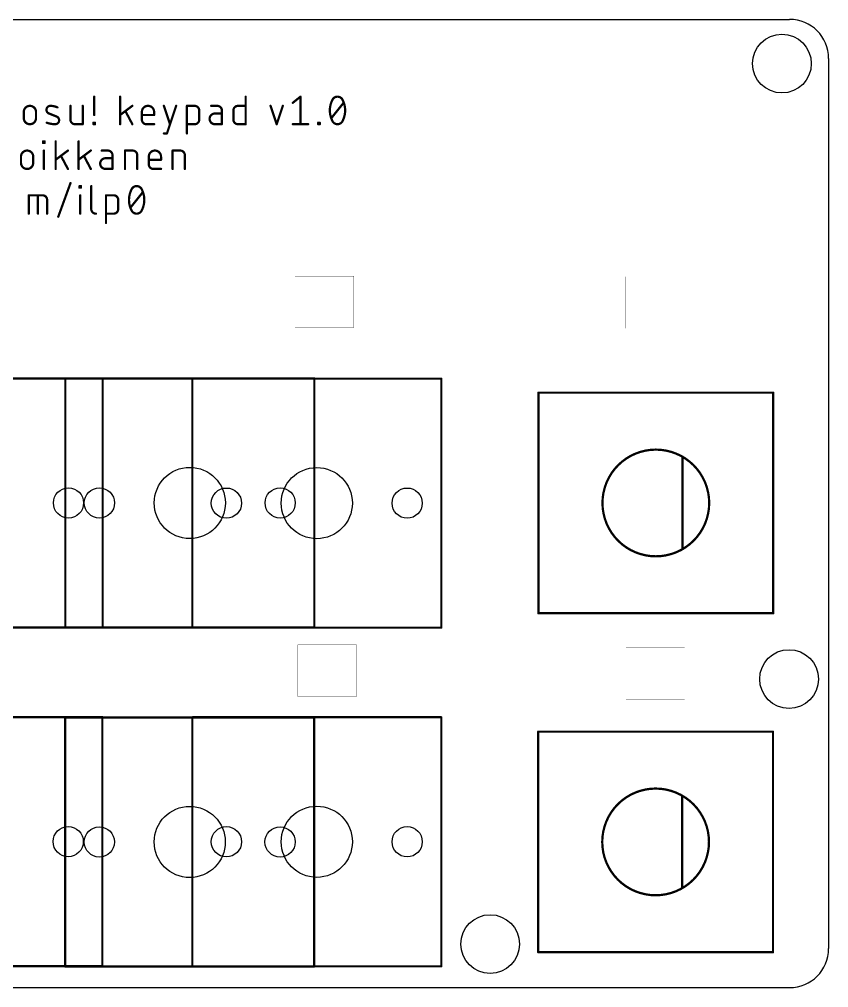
# Model space of a CAD drawing. Extents: x -8.2 to 85.9, y -27.2 to 27.2.
# Drawn here: x 40.4 to 85.9, y -27.2 to 27.2 of the extents above; entities that cross this region are included whole.
import ezdxf

# ---------------------------------------------------------------- set-up
doc = ezdxf.new("R2010")
doc.units = 0
for name, color, linetype in [('20', 31, 'CONTINUOUS'), ('21', 253, 'CONTINUOUS'), ('47', 253, 'CONTINUOUS')]:
    doc.layers.add(name, color=color, linetype=linetype)

msp = doc.modelspace()

# ---------------------------------------------------------------- linework, layer by layer
at = {"layer": '20'}
for p, q in [((-6, 27.1875), (83.725, 27.1875)), ((85.925, 24.9875), (85.925, -25.05)), ((-6, -27.25), (83.725, -27.25))]:
    msp.add_line(p, q, dxfattribs=at)
at = {"layer": '20', "const_width": 0.01}
for points in [[(59.2275, 12.7488), (55.9275, 12.7488)], [(55.9275, 12.7488), (55.9275, 9.8488)], [(59.2275, 9.8488), (59.2275, 12.7488)], [(77.79, 12.7188), (74.49, 12.7188)], [(74.49, 12.7188), (74.49, 9.8187)], [(77.79, 9.8187), (77.79, 12.7188)], [(55.9275, 9.8488), (59.2275, 9.8488)], [(74.49, 9.8187), (77.79, 9.8187)], [(59.3838, -7.98), (56.0838, -7.98)], [(56.0838, -7.98), (56.0838, -10.88)], [(59.3838, -10.88), (59.3838, -7.98)], [(77.83, -8.15), (74.53, -8.15)], [(74.53, -8.15), (74.53, -11.05)], [(77.83, -11.05), (77.83, -8.15)], [(56.0838, -10.88), (59.3838, -10.88)], [(74.53, -11.05), (77.83, -11.05)]]:
    msp.add_lwpolyline(points, dxfattribs=at)
at = {"layer": '20'}
for points, const_width in [([(55.9275, 12.7513, 1), (55.9275, 12.7463)], 0.005), ([(55.93, 12.7488, 1), (55.925, 12.7488)], 0.005), ([(59.23, 12.7488, 1), (59.225, 12.7488)], 0.005), ([(59.2275, 12.7463, 1), (59.2275, 12.7513)], 0.005), ([(74.4925, 12.7188, 1), (74.4875, 12.7188)], 0.005), ([(74.49, 12.7212, 1), (74.49, 12.7163)], 0.005), ([(77.7925, 12.7188, 1), (77.7875, 12.7188)], 0.005), ([(77.79, 12.7163, 1), (77.79, 12.7212)], 0.005), ([(55.9275, 9.8513, 1), (55.9275, 9.8463)], 0.005), ([(55.925, 9.8488, 1), (55.93, 9.8488)], 0.005), ([(59.225, 9.8488, 1), (59.23, 9.8488)], 0.005), ([(59.2275, 9.8463, 1), (59.2275, 9.8513)], 0.005), ([(74.4875, 9.8187, 1), (74.4925, 9.8187)], 0.005), ([(74.49, 9.8212, 1), (74.49, 9.8163)], 0.005), ([(77.7875, 9.8187, 1), (77.7925, 9.8187)], 0.005), ([(77.79, 9.8163, 1), (77.79, 9.8212)], 0.005), ([(50.0062, -2, 1), (50.0062, 2, 1), (50.0062, -2)], 0.001), ([(57.15, -2, 1), (57.15, 2, 1), (57.15, -2)], 0.001), ([(56.0838, -7.9775, 1), (56.0838, -7.9825)], 0.005), ([(56.0862, -7.98, 1), (56.0813, -7.98)], 0.005), ([(59.3863, -7.98, 1), (59.3813, -7.98)], 0.005), ([(59.3838, -7.9825, 1), (59.3838, -7.9775)], 0.005), ([(74.53, -8.1475, 1), (74.53, -8.1525)], 0.005), ([(74.5325, -8.15, 1), (74.5275, -8.15)], 0.005), ([(77.8325, -8.15, 1), (77.8275, -8.15)], 0.005), ([(77.83, -8.1525, 1), (77.83, -8.1475)], 0.005), ([(56.0838, -10.8775, 1), (56.0838, -10.8825)], 0.005), ([(56.0813, -10.88, 1), (56.0862, -10.88)], 0.005), ([(59.3813, -10.88, 1), (59.3863, -10.88)], 0.005), ([(59.3838, -10.8825, 1), (59.3838, -10.8775)], 0.005), ([(74.53, -11.0475, 1), (74.53, -11.0525)], 0.005), ([(74.5275, -11.05, 1), (74.5325, -11.05)], 0.005), ([(77.8275, -11.05, 1), (77.8325, -11.05)], 0.005), ([(77.83, -11.0525, 1), (77.83, -11.0475)], 0.005), ([(50.0062, -21.05, 1), (50.0062, -17.05, 1), (50.0062, -21.05)], 0.001), ([(57.15, -21.05, 1), (57.15, -17.05, 1), (57.15, -21.05)], 0.001)]:
    msp.add_lwpolyline(points, format="xyb", dxfattribs=dict(at, const_width=const_width))
for centre, radius in [((83.3, 24.7), 1.65), ((50.01, 0), 2), ((57.15, -0.01), 2), ((43.19, 0), 0.85), ((44.93, 0), 0.85), ((52.07, -0.01), 0.85), ((55.09, 0), 0.85), ((62.23, -0.01), 0.85), ((83.7, -9.9), 1.65), ((50.0063, -19.06), 2), ((57.15, -19.05), 2), ((43.1738, -19.04), 0.85), ((44.9263, -19.06), 0.85), ((52.07, -19.05), 0.85), ((55.0862, -19.06), 0.85), ((62.23, -19.05), 0.85), ((66.9, -24.8), 1.65)]:
    msp.add_circle(centre, radius, dxfattribs=at)
for centre, start, end in [((83.725, 24.9875), 0, 90), ((83.725, -25.05), 270, 0)]:
    msp.add_arc(centre, 2.2, start, end, dxfattribs=at)
at = {"layer": '21', "const_width": 0.127}
for points in [[(44.6365, 21.8092), (44.6365, 22.8421)], [(46.0919, 21.2927), (46.0919, 22.8421)], [(53.1502, 22.8421), (53.1502, 21.2927)], [(55.8015, 22.4978), (56.2319, 22.8421)], [(56.2319, 22.8421), (56.2319, 21.2927)], [(43.3012, 22.3256), (43.3012, 21.5509)], [(43.9898, 21.2927), (43.9898, 22.3256)], [(46.7805, 22.3256), (46.0919, 21.8092)], [(48.5538, 22.3256), (48.8981, 21.2927)], [(48.7259, 20.7762), (49.2424, 22.3256)], [(49.849, 20.7762), (49.849, 22.3256)], [(49.849, 22.3256), (50.2794, 22.3256)], [(51.554, 22.3256), (51.2097, 22.3256)], [(52.7198, 22.3256), (53.1502, 22.3256)], [(54.5496, 22.3256), (54.8939, 21.2927)], [(54.8939, 21.2927), (55.2383, 22.3256)], [(57.9687, 21.637), (58.6574, 22.4978)], [(40.6749, 21.637), (40.6749, 21.9813)], [(41.3635, 21.9813), (41.3635, 21.637)], [(42.5228, 21.7231), (42.0924, 21.8952)], [(46.7805, 21.2927), (46.3932, 22.0244)], [(47.3149, 21.5509), (47.3149, 21.9813)], [(48.0036, 21.8092), (47.3149, 21.8092)], [(48.0036, 21.9813), (48.0036, 21.8092)], [(50.5376, 22.0674), (50.5376, 21.5509)], [(51.8123, 21.8952), (51.4249, 21.8952)], [(51.8123, 21.2927), (51.8123, 22.0674)], [(52.4616, 21.5509), (52.4616, 22.0674)], [(43.5594, 21.2927), (43.9898, 21.2927)], [(44.5935, 21.2927), (44.5935, 21.3788)], [(44.5935, 21.3788), (44.6796, 21.3788)], [(44.6796, 21.2927), (44.5935, 21.2927)], [(44.6796, 21.3788), (44.6796, 21.2927)], [(48.0036, 21.2927), (47.5732, 21.2927)], [(50.2794, 21.2927), (49.849, 21.2927)], [(51.4249, 21.2927), (51.8123, 21.2927)], [(53.1502, 21.2927), (52.7198, 21.2927)], [(55.8015, 21.2927), (56.6622, 21.2927)], [(57.2294, 21.2927), (57.2294, 21.3788)], [(57.2294, 21.3788), (57.3155, 21.3788)], [(57.3155, 21.2927), (57.2294, 21.2927)], [(57.3155, 21.3788), (57.3155, 21.2927)], [(48.5538, 20.7762), (48.7259, 20.7762)], [(41.7622, 20.2414), (41.7622, 20.3275)], [(41.7622, 20.3275), (41.8483, 20.3275)], [(41.8483, 20.2414), (41.7622, 20.2414)], [(41.8483, 20.3275), (41.8483, 20.2414)], [(42.4677, 18.7781), (42.4677, 20.3275)], [(43.7561, 18.7781), (43.7561, 20.3275)], [(41.8052, 18.7781), (41.8052, 19.811)], [(43.1563, 19.811), (42.4677, 19.2946)], [(44.4447, 19.811), (43.7561, 19.2946)], [(45.4027, 19.811), (45.0584, 19.811)], [(45.6609, 18.7781), (45.6609, 19.5528)], [(46.3666, 18.7781), (46.3666, 19.811)], [(46.3666, 19.811), (46.797, 19.811)], [(47.0552, 19.5528), (47.0552, 18.7781)], [(49.0425, 18.7781), (49.0425, 19.811)], [(49.0425, 19.811), (49.4728, 19.811)], [(49.7311, 19.5528), (49.7311, 18.7781)], [(40.5194, 19.1224), (40.5194, 19.4667)], [(41.208, 19.4667), (41.208, 19.1224)], [(43.1563, 18.7781), (42.769, 19.5098)], [(44.4447, 18.7781), (44.0574, 19.5098)], [(45.6609, 19.3806), (45.2736, 19.3806)], [(47.7045, 19.0363), (47.7045, 19.4667)], [(48.3932, 19.2946), (47.7045, 19.2946)], [(48.3932, 19.4667), (48.3932, 19.2946)], [(45.2736, 18.7781), (45.6609, 18.7781)], [(48.3932, 18.7781), (47.9628, 18.7781)], [(42.6143, 16.0913), (43.3029, 17.9851)], [(43.8075, 17.7268), (43.8075, 17.8129)], [(43.8075, 17.8129), (43.8936, 17.8129)], [(43.8936, 17.7268), (43.8075, 17.7268)], [(43.8936, 17.8129), (43.8936, 17.7268)], [(44.4706, 17.8129), (44.4706, 16.5217)], [(46.6776, 16.6078), (47.3662, 17.4686)], [(40.9556, 16.2635), (40.9556, 17.2964)], [(40.9556, 17.2964), (41.7303, 17.2964)], [(41.472, 16.2635), (41.472, 17.2964)], [(41.9885, 17.0382), (41.9885, 16.2635)], [(43.8506, 16.2635), (43.8506, 17.2964)], [(45.297, 15.747), (45.297, 17.2964)], [(45.297, 17.2964), (45.7274, 17.2964)], [(45.9856, 17.0382), (45.9856, 16.5217)], [(45.7274, 16.2635), (45.297, 16.2635)], [(69.61, 6.1988), (69.61, -6.2012)], [(82.81, 6.1988), (69.61, 6.1988)], [(82.81, -6.2012), (82.81, 6.1988)], [(77.71, 2.5988), (77.71, -2.6013)], [(69.61, -6.2012), (82.81, -6.2012)], [(69.5975, -12.8575), (69.5975, -25.2575)], [(82.7975, -12.8575), (69.5975, -12.8575)], [(82.7975, -25.2575), (82.7975, -12.8575)], [(77.6975, -16.4575), (77.6975, -21.6575)], [(69.5975, -25.2575), (82.7975, -25.2575)]]:
    msp.add_lwpolyline(points, dxfattribs=at)
at = {"layer": '21'}
for points, const_width in [([(44.6683, 22.8421, 1), (44.6048, 22.8421)], 0.0635), ([(46.1236, 22.8421, 1), (46.0601, 22.8421)], 0.0635), ([(53.1819, 22.8421, 1), (53.1184, 22.8421)], 0.0635), ([(56.2636, 22.8421, 1), (56.2001, 22.8421)], 0.0635), ([(56.2517, 22.8173, 1), (56.212, 22.8669)], 0.0635), ([(58.3131, 22.8421, 0.3205), (58.0118, 22.6269)], 0.127), ([(58.6143, 22.6269, 0.3205), (58.3131, 22.8421)], 0.127), ([(58.3131, 22.8738, 1), (58.3131, 22.8104)], 0.0635), ([(58.3131, 22.8104, 1), (58.3131, 22.8738)], 0.0635), ([(41.3635, 21.9813, 1), (40.6749, 21.9813)], 0.127), ([(42.1785, 22.3256, 0.8318), (42.0924, 21.8952)], 0.127), ([(42.1789, 22.3574, 1), (42.178, 22.2939)], 0.0635), ([(42.5658, 22.2396, 0.1026), (42.1785, 22.3256)], 0.127), ([(42.178, 22.2939, 1), (42.1789, 22.3574)], 0.0635), ([(43.3329, 22.3256, 1), (43.2694, 22.3256)], 0.0635), ([(44.0216, 22.3256, 1), (43.9581, 22.3256)], 0.0635), ([(46.7995, 22.3002, 1), (46.7615, 22.351)], 0.0635), ([(48.0036, 21.9813, 1), (47.3149, 21.9813)], 0.127), ([(48.5839, 22.3357, 1), (48.5236, 22.3156)], 0.0635), ([(49.2725, 22.3156, 1), (49.2123, 22.3357)], 0.0635), ([(49.8807, 22.3256, 1), (49.8172, 22.3256)], 0.0635), ([(49.849, 22.3574, 1), (49.849, 22.2939)], 0.0635), ([(50.5376, 22.0674, 0.4142), (50.2794, 22.3256)], 0.127), ([(50.2794, 22.3574, 1), (50.2794, 22.2939)], 0.0635), ([(50.2794, 22.2939, 1), (50.2794, 22.3574)], 0.0635), ([(51.2097, 22.3574, 1), (51.2097, 22.2939)], 0.0635), ([(51.8123, 22.0674, 0.4142), (51.554, 22.3256)], 0.127), ([(51.554, 22.3574, 1), (51.554, 22.2939)], 0.0635), ([(51.554, 22.2939, 1), (51.554, 22.3574)], 0.0635), ([(52.7198, 22.3256, 0.4142), (52.4616, 22.0674)], 0.127), ([(52.7198, 22.3574, 1), (52.7198, 22.2939)], 0.0635), ([(52.7198, 22.2939, 1), (52.7198, 22.3574)], 0.0635), ([(53.1502, 22.2939, 1), (53.1502, 22.3574)], 0.0635), ([(54.5797, 22.3357, 1), (54.5195, 22.3156)], 0.0635), ([(55.2684, 22.3156, 1), (55.2081, 22.3357)], 0.0635), ([(55.7816, 22.5226, 1), (55.8213, 22.473)], 0.0635), ([(58.0118, 22.6269, 0.1139), (57.8827, 22.0674)], 0.127), ([(57.9818, 22.6372, 1), (58.0418, 22.6166)], 0.0635), ([(58.0403, 22.613, 1), (57.9832, 22.6408)], 0.0635), ([(58.7434, 22.0674, 0.1139), (58.6143, 22.6269)], 0.127), ([(58.6429, 22.6408, 1), (58.5858, 22.613)], 0.0635), ([(58.5843, 22.6166, 1), (58.6444, 22.6372)], 0.0635), ([(58.6822, 22.478, 1), (58.6326, 22.5176)], 0.0635), ([(40.7067, 21.9813, 1), (40.6431, 21.9813)], 0.0635), ([(40.6431, 21.9813, 1), (40.7067, 21.9813)], 0.0635), ([(41.3953, 21.9813, 1), (41.3318, 21.9813)], 0.0635), ([(41.3318, 21.9813, 1), (41.3953, 21.9813)], 0.0635), ([(42.1042, 21.9247, 1), (42.0806, 21.8658)], 0.0635), ([(42.0806, 21.8658, 1), (42.1042, 21.9247)], 0.0635), ([(42.4367, 21.2927, 0.8318), (42.5228, 21.7231)], 0.127), ([(42.5346, 21.7526, 1), (42.511, 21.6936)], 0.0635), ([(42.511, 21.6936, 1), (42.5346, 21.7526)], 0.0635), ([(42.5528, 22.2106, 1), (42.5788, 22.2685)], 0.0635), ([(44.6048, 21.8092, 1), (44.6683, 21.8092)], 0.0635), ([(46.0728, 21.8346, 1), (46.1109, 21.7838)], 0.0635), ([(46.4212, 22.0392, 1), (46.3651, 22.0095)], 0.0635), ([(47.3467, 21.9813, 1), (47.2832, 21.9813)], 0.0635), ([(47.2832, 21.9813, 1), (47.3467, 21.9813)], 0.0635), ([(47.3149, 21.8409, 1), (47.3149, 21.7774)], 0.0635), ([(48.0353, 21.9813, 1), (47.9718, 21.9813)], 0.0635), ([(47.9718, 21.9813, 1), (48.0353, 21.9813)], 0.0635), ([(47.9718, 21.8092, 1), (48.0353, 21.8092)], 0.0635), ([(48.0036, 21.7774, 1), (48.0036, 21.8409)], 0.0635), ([(50.5693, 22.0674, 1), (50.5058, 22.0674)], 0.0635), ([(50.5058, 22.0674, 1), (50.5693, 22.0674)], 0.0635), ([(51.4249, 21.8952, 1), (51.4249, 21.2927)], 0.127), ([(51.4249, 21.927, 1), (51.4249, 21.8635)], 0.0635), ([(51.4249, 21.8635, 1), (51.4249, 21.927)], 0.0635), ([(51.844, 22.0674, 1), (51.7805, 22.0674)], 0.0635), ([(51.7805, 22.0674, 1), (51.844, 22.0674)], 0.0635), ([(51.8123, 21.8635, 1), (51.8123, 21.927)], 0.0635), ([(52.4933, 22.0674, 1), (52.4298, 22.0674)], 0.0635), ([(52.4298, 22.0674, 1), (52.4933, 22.0674)], 0.0635), ([(57.9144, 22.0674, 1), (57.8509, 22.0674)], 0.0635), ([(57.8509, 22.0674, 1), (57.9144, 22.0674)], 0.0635), ([(57.8827, 22.0674, 0.1139), (58.0118, 21.5079)], 0.127), ([(58.6143, 21.5079, 0.1139), (58.7434, 22.0674)], 0.127), ([(58.7752, 22.0674, 1), (58.7117, 22.0674)], 0.0635), ([(58.7117, 22.0674, 1), (58.7752, 22.0674)], 0.0635), ([(40.7066, 21.637, 1), (40.6431, 21.637)], 0.0635), ([(40.6431, 21.637, 1), (40.7067, 21.637)], 0.0635), ([(40.6749, 21.637, 1), (41.3635, 21.637)], 0.127), ([(41.3953, 21.637, 1), (41.3318, 21.637)], 0.0635), ([(41.3318, 21.637, 1), (41.3953, 21.637)], 0.0635), ([(41.9633, 21.3788, 0.083), (42.4367, 21.2927)], 0.127), ([(41.974, 21.4086, 1), (41.9525, 21.3489)], 0.0635), ([(42.4371, 21.3244, 1), (42.4362, 21.261)], 0.0635), ([(42.4362, 21.261, 1), (42.4371, 21.3244)], 0.0635), ([(43.3329, 21.5509, 1), (43.2694, 21.5509)], 0.0635), ([(43.2694, 21.5509, 1), (43.3329, 21.5509)], 0.0635), ([(43.3012, 21.5509, 0.4142), (43.5594, 21.2927)], 0.127), ([(43.5594, 21.3244, 1), (43.5594, 21.261)], 0.0635), ([(43.5594, 21.261, 1), (43.5594, 21.3244)], 0.0635), ([(43.9581, 21.2927, 1), (44.0216, 21.2927)], 0.0635), ([(43.9898, 21.261, 1), (43.9898, 21.3244)], 0.0635), ([(44.6253, 21.3788, 1), (44.5618, 21.3788)], 0.0635), ([(44.5935, 21.4105, 1), (44.5935, 21.347)], 0.0635), ([(44.5935, 21.3244, 1), (44.5935, 21.261)], 0.0635), ([(44.5618, 21.2927, 1), (44.6253, 21.2927)], 0.0635), ([(44.7113, 21.3788, 1), (44.6478, 21.3788)], 0.0635), ([(44.6478, 21.2927, 1), (44.7113, 21.2927)], 0.0635), ([(44.6796, 21.347, 1), (44.6796, 21.4105)], 0.0635), ([(44.6796, 21.261, 1), (44.6796, 21.3244)], 0.0635), ([(46.0601, 21.2927, 1), (46.1236, 21.2927)], 0.0635), ([(46.7524, 21.2778, 1), (46.8086, 21.3076)], 0.0635), ([(47.3149, 21.5509, 0.4142), (47.5732, 21.2927)], 0.127), ([(47.3467, 21.5509, 1), (47.2832, 21.5509)], 0.0635), ([(47.2832, 21.5509, 1), (47.3467, 21.5509)], 0.0635), ([(47.5732, 21.3244, 1), (47.5732, 21.261)], 0.0635), ([(47.5732, 21.261, 1), (47.5732, 21.3244)], 0.0635), ([(48.0036, 21.261, 1), (48.0036, 21.3244)], 0.0635), ([(48.8679, 21.2827, 1), (48.9282, 21.3027)], 0.0635), ([(49.849, 21.3244, 1), (49.849, 21.261)], 0.0635), ([(50.2794, 21.2927, 0.4142), (50.5376, 21.5509)], 0.127), ([(50.2794, 21.3244, 1), (50.2794, 21.2609)], 0.0635), ([(50.2794, 21.261, 1), (50.2794, 21.3244)], 0.0635), ([(50.5693, 21.5509, 1), (50.5058, 21.5509)], 0.0635), ([(50.5058, 21.5509, 1), (50.5693, 21.5509)], 0.0635), ([(51.4249, 21.3244, 1), (51.4249, 21.261)], 0.0635), ([(51.4249, 21.261, 1), (51.4249, 21.3244)], 0.0635), ([(51.7805, 21.2927, 1), (51.844, 21.2927)], 0.0635), ([(51.8123, 21.261, 1), (51.8123, 21.3244)], 0.0635), ([(52.4933, 21.5509, 1), (52.4298, 21.5509)], 0.0635), ([(52.4298, 21.5509, 1), (52.4933, 21.5509)], 0.0635), ([(52.4616, 21.5509, 0.4142), (52.7198, 21.2927)], 0.127), ([(52.7198, 21.3244, 1), (52.7198, 21.261)], 0.0635), ([(52.7198, 21.261, 1), (52.7198, 21.3244)], 0.0635), ([(53.1184, 21.2927, 1), (53.1819, 21.2927)], 0.0635), ([(53.1502, 21.261, 1), (53.1502, 21.3244)], 0.0635), ([(54.8638, 21.3027, 1), (54.9241, 21.2827)], 0.0635), ([(54.8638, 21.2827, 1), (54.9241, 21.3027)], 0.0635), ([(55.8015, 21.3244, 1), (55.8015, 21.261)], 0.0635), ([(56.2001, 21.2927, 1), (56.2636, 21.2927)], 0.0635), ([(56.6622, 21.261, 1), (56.6622, 21.3244)], 0.0635), ([(57.2612, 21.3788, 1), (57.1977, 21.3788)], 0.0635), ([(57.2294, 21.4105, 1), (57.2294, 21.347)], 0.0635), ([(57.2294, 21.3244, 1), (57.2294, 21.261)], 0.0635), ([(57.1977, 21.2927, 1), (57.2612, 21.2927)], 0.0635), ([(57.3472, 21.3788, 1), (57.2837, 21.3788)], 0.0635), ([(57.2837, 21.2927, 1), (57.3472, 21.2927)], 0.0635), ([(57.3155, 21.347, 1), (57.3155, 21.4105)], 0.0635), ([(57.3155, 21.261, 1), (57.3155, 21.3244)], 0.0635), ([(57.944, 21.6568, 1), (57.9935, 21.6172)], 0.0635), ([(58.0118, 21.5079, 0.3205), (58.3131, 21.2927)], 0.127), ([(58.0418, 21.5182, 1), (57.9818, 21.4976)], 0.0635), ([(57.9832, 21.494, 1), (58.0403, 21.5218)], 0.0635), ([(58.3131, 21.2927, 0.3205), (58.6143, 21.5079)], 0.127), ([(58.3131, 21.3244, 1), (58.3131, 21.261)], 0.0635), ([(58.3131, 21.261, 1), (58.3131, 21.3244)], 0.0635), ([(58.5858, 21.5218, 1), (58.6429, 21.494)], 0.0635), ([(58.6444, 21.4976, 1), (58.5843, 21.5182)], 0.0635), ([(48.5538, 20.808, 1), (48.5538, 20.7445)], 0.0635), ([(48.6958, 20.7863, 1), (48.756, 20.7662)], 0.0635), ([(48.7259, 20.7445, 1), (48.7259, 20.808)], 0.0635), ([(49.8172, 20.7762, 1), (49.8807, 20.7762)], 0.0635), ([(41.7939, 20.3275, 1), (41.7304, 20.3275)], 0.0635), ([(41.7622, 20.3592, 1), (41.7622, 20.2958)], 0.0635), ([(41.7622, 20.2732, 1), (41.7622, 20.2097)], 0.0635), ([(41.7304, 20.2414, 1), (41.7939, 20.2414)], 0.0635), ([(41.88, 20.3275, 1), (41.8165, 20.3275)], 0.0635), ([(41.8165, 20.2414, 1), (41.88, 20.2414)], 0.0635), ([(41.8483, 20.2958, 1), (41.8483, 20.3592)], 0.0635), ([(41.8483, 20.2097, 1), (41.8483, 20.2732)], 0.0635), ([(42.4995, 20.3275, 1), (42.436, 20.3275)], 0.0635), ([(43.7878, 20.3275, 1), (43.7243, 20.3275)], 0.0635), ([(41.208, 19.4667, 1), (40.5194, 19.4667)], 0.127), ([(41.837, 19.811, 1), (41.7735, 19.811)], 0.0635), ([(43.1754, 19.7856, 1), (43.1373, 19.8364)], 0.0635), ([(44.4638, 19.7856, 1), (44.4257, 19.8364)], 0.0635), ([(45.0584, 19.8428, 1), (45.0584, 19.7793)], 0.0635), ([(45.4027, 19.8428, 1), (45.4027, 19.7793)], 0.0635), ([(45.6609, 19.5528, 0.4142), (45.4027, 19.811)], 0.127), ([(45.4027, 19.7793, 1), (45.4027, 19.8428)], 0.0635), ([(45.6927, 19.5528, 1), (45.6292, 19.5528)], 0.0635), ([(46.3666, 19.8428, 1), (46.3666, 19.7793)], 0.0635), ([(46.3984, 19.811, 1), (46.3349, 19.811)], 0.0635), ([(46.797, 19.8428, 1), (46.797, 19.7793)], 0.0635), ([(47.0552, 19.5528, 0.4142), (46.797, 19.811)], 0.127), ([(46.797, 19.7793, 1), (46.797, 19.8428)], 0.0635), ([(47.087, 19.5528, 1), (47.0235, 19.5528)], 0.0635), ([(48.3932, 19.4667, 1), (47.7045, 19.4667)], 0.127), ([(49.0742, 19.811, 1), (49.0107, 19.811)], 0.0635), ([(49.0425, 19.8428, 1), (49.0425, 19.7793)], 0.0635), ([(49.4728, 19.8428, 1), (49.4728, 19.7793)], 0.0635), ([(49.7311, 19.5528, 0.4142), (49.4728, 19.811)], 0.127), ([(49.4728, 19.7793, 1), (49.4728, 19.8428)], 0.0635), ([(49.7628, 19.5528, 1), (49.6993, 19.5528)], 0.0635), ([(40.5512, 19.4667, 1), (40.4877, 19.4667)], 0.0635), ([(40.4877, 19.4667, 1), (40.5512, 19.4667)], 0.0635), ([(40.5194, 19.1224, 1), (41.208, 19.1224)], 0.127), ([(40.5512, 19.1224, 1), (40.4877, 19.1224)], 0.0635), ([(40.4877, 19.1224, 1), (40.5512, 19.1224)], 0.0635), ([(41.2398, 19.4667, 1), (41.1763, 19.4667)], 0.0635), ([(41.1763, 19.4667, 1), (41.2398, 19.4667)], 0.0635), ([(41.2398, 19.1224, 1), (41.1763, 19.1224)], 0.0635), ([(41.1763, 19.1224, 1), (41.2398, 19.1224)], 0.0635), ([(42.4487, 19.32, 1), (42.4868, 19.2692)], 0.0635), ([(42.797, 19.5246, 1), (42.7409, 19.4949)], 0.0635), ([(43.737, 19.32, 1), (43.7751, 19.2692)], 0.0635), ([(44.0854, 19.5246, 1), (44.0293, 19.4949)], 0.0635), ([(45.2736, 19.3806, 1), (45.2736, 18.7781)], 0.127), ([(45.2736, 19.4124, 1), (45.2736, 19.3489)], 0.0635), ([(45.2736, 19.3489, 1), (45.2736, 19.4124)], 0.0635), ([(45.6292, 19.5528, 1), (45.6927, 19.5528)], 0.0635), ([(45.6609, 19.3489, 1), (45.6609, 19.4124)], 0.0635), ([(47.0235, 19.5528, 1), (47.087, 19.5528)], 0.0635), ([(47.7363, 19.4667, 1), (47.6728, 19.4667)], 0.0635), ([(47.6728, 19.4667, 1), (47.7363, 19.4667)], 0.0635), ([(47.7045, 19.3263, 1), (47.7045, 19.2628)], 0.0635), ([(47.7045, 19.0363, 0.4142), (47.9628, 18.7781)], 0.127), ([(47.7363, 19.0363, 1), (47.6728, 19.0363)], 0.0635), ([(47.6728, 19.0363, 1), (47.7363, 19.0363)], 0.0635), ([(48.4249, 19.4667, 1), (48.3614, 19.4667)], 0.0635), ([(48.3614, 19.4667, 1), (48.4249, 19.4667)], 0.0635), ([(48.3614, 19.2946, 1), (48.4249, 19.2946)], 0.0635), ([(48.3932, 19.2628, 1), (48.3932, 19.3263)], 0.0635), ([(49.6993, 19.5528, 1), (49.7628, 19.5528)], 0.0635), ([(41.7735, 18.7781, 1), (41.837, 18.7781)], 0.0635), ([(42.436, 18.7781, 1), (42.4995, 18.7781)], 0.0635), ([(43.1283, 18.7632, 1), (43.1844, 18.793)], 0.0635), ([(43.7243, 18.7781, 1), (43.7878, 18.7781)], 0.0635), ([(44.4166, 18.7632, 1), (44.4728, 18.793)], 0.0635), ([(45.2736, 18.8099, 1), (45.2736, 18.7464)], 0.0635), ([(45.2736, 18.7464, 1), (45.2736, 18.8099)], 0.0635), ([(45.6292, 18.7781, 1), (45.6927, 18.7781)], 0.0635), ([(45.6609, 18.7464, 1), (45.6609, 18.8099)], 0.0635), ([(46.3349, 18.7781, 1), (46.3984, 18.7781)], 0.0635), ([(47.0235, 18.7781, 1), (47.087, 18.7781)], 0.0635), ([(47.9628, 18.8099, 1), (47.9628, 18.7464)], 0.0635), ([(47.9628, 18.7464, 1), (47.9628, 18.8099)], 0.0635), ([(48.3932, 18.7464, 1), (48.3932, 18.8099)], 0.0635), ([(49.0107, 18.7781, 1), (49.0742, 18.7781)], 0.0635), ([(49.6993, 18.7781, 1), (49.7628, 18.7781)], 0.0635), ([(43.3328, 17.9742, 1), (43.2731, 17.9959)], 0.0635), ([(43.8075, 17.8447, 1), (43.8075, 17.7812)], 0.0635), ([(43.8393, 17.8129, 1), (43.7758, 17.8129)], 0.0635), ([(43.8075, 17.7586, 1), (43.8075, 17.6951)], 0.0635), ([(43.7758, 17.7268, 1), (43.8393, 17.7268)], 0.0635), ([(43.9253, 17.8129, 1), (43.8618, 17.8129)], 0.0635), ([(43.8618, 17.7268, 1), (43.9253, 17.7268)], 0.0635), ([(43.8936, 17.7812, 1), (43.8936, 17.8447)], 0.0635), ([(43.8936, 17.6951, 1), (43.8936, 17.7586)], 0.0635), ([(44.5024, 17.8129, 1), (44.4389, 17.8129)], 0.0635), ([(46.7206, 17.5977, 0.1139), (46.5915, 17.0382)], 0.127), ([(47.0219, 17.8129, 0.3205), (46.7206, 17.5977)], 0.127), ([(46.6906, 17.608, 1), (46.7507, 17.5874)], 0.0635), ([(46.7492, 17.5838, 1), (46.6921, 17.6116)], 0.0635), ([(47.3232, 17.5977, 0.3205), (47.0219, 17.8129)], 0.127), ([(47.0219, 17.8446, 1), (47.0219, 17.7812)], 0.0635), ([(47.0219, 17.7812, 1), (47.0219, 17.8446)], 0.0635), ([(47.3517, 17.6116, 1), (47.2946, 17.5838)], 0.0635), ([(47.4523, 17.0382, 0.1139), (47.3232, 17.5977)], 0.127), ([(47.2932, 17.5874, 1), (47.3532, 17.608)], 0.0635), ([(47.391, 17.4488, 1), (47.3414, 17.4884)], 0.0635), ([(40.9873, 17.2964, 1), (40.9238, 17.2964)], 0.0635), ([(40.9556, 17.3282, 1), (40.9556, 17.2647)], 0.0635), ([(41.5038, 17.2964, 1), (41.4403, 17.2964)], 0.0635), ([(41.9885, 17.0382, 0.4142), (41.7303, 17.2964)], 0.127), ([(41.7303, 17.3282, 1), (41.7303, 17.2647)], 0.0635), ([(41.7303, 17.2647, 1), (41.7303, 17.3282)], 0.0635), ([(42.0202, 17.0382, 1), (41.9567, 17.0382)], 0.0635), ([(41.9567, 17.0382, 1), (42.0202, 17.0382)], 0.0635), ([(43.8823, 17.2964, 1), (43.8188, 17.2964)], 0.0635), ([(45.3287, 17.2964, 1), (45.2652, 17.2964)], 0.0635), ([(45.297, 17.3282, 1), (45.297, 17.2647)], 0.0635), ([(45.9856, 17.0382, 0.4142), (45.7274, 17.2964)], 0.127), ([(45.7274, 17.3282, 1), (45.7274, 17.2647)], 0.0635), ([(45.7274, 17.2647, 1), (45.7274, 17.3282)], 0.0635), ([(46.0173, 17.0382, 1), (45.9538, 17.0382)], 0.0635), ([(45.9538, 17.0382, 1), (46.0173, 17.0382)], 0.0635), ([(46.5915, 17.0382, 0.1139), (46.7206, 16.4787)], 0.127), ([(46.6233, 17.0382, 1), (46.5598, 17.0382)], 0.0635), ([(46.5598, 17.0382, 1), (46.6233, 17.0382)], 0.0635), ([(47.3232, 16.4787, 0.1139), (47.4523, 17.0382)], 0.127), ([(47.484, 17.0382, 1), (47.4206, 17.0382)], 0.0635), ([(47.4206, 17.0382, 1), (47.484, 17.0382)], 0.0635), ([(44.4706, 16.5217, 0.4142), (44.7289, 16.2635)], 0.127), ([(44.5024, 16.5217, 1), (44.4389, 16.5217)], 0.0635), ([(44.4389, 16.5217, 1), (44.5024, 16.5217)], 0.0635), ([(45.7274, 16.2635, 0.4142), (45.9856, 16.5217)], 0.127), ([(46.0173, 16.5217, 1), (45.9538, 16.5217)], 0.0635), ([(45.9538, 16.5217, 1), (46.0173, 16.5217)], 0.0635), ([(46.6528, 16.6276, 1), (46.7024, 16.588)], 0.0635), ([(46.7206, 16.4787, 0.3205), (47.0219, 16.2635)], 0.127), ([(46.7507, 16.489, 1), (46.6906, 16.4684)], 0.0635), ([(46.6921, 16.4648, 1), (46.7492, 16.4926)], 0.0635), ([(47.0219, 16.2635, 0.3205), (47.3232, 16.4787)], 0.127), ([(47.2946, 16.4926, 1), (47.3517, 16.4648)], 0.0635), ([(47.3532, 16.4684, 1), (47.2931, 16.489)], 0.0635), ([(40.9238, 16.2635, 1), (40.9873, 16.2635)], 0.0635), ([(41.4403, 16.2635, 1), (41.5038, 16.2635)], 0.0635), ([(41.9567, 16.2635, 1), (42.0202, 16.2635)], 0.0635), ([(42.5845, 16.1022, 1), (42.6441, 16.0805)], 0.0635), ([(43.8188, 16.2635, 1), (43.8823, 16.2635)], 0.0635), ([(44.7289, 16.2318, 1), (44.7289, 16.2952)], 0.0635), ([(45.297, 16.2952, 1), (45.297, 16.2318)], 0.0635), ([(45.7274, 16.2952, 1), (45.7274, 16.2317)], 0.0635), ([(45.7274, 16.2318, 1), (45.7274, 16.2952)], 0.0635), ([(47.0219, 16.2952, 1), (47.0219, 16.2318)], 0.0635), ([(47.0219, 16.2318, 1), (47.0219, 16.2952)], 0.0635), ([(45.2652, 15.747, 1), (45.3287, 15.747)], 0.0635), ([(69.6418, 6.1988, 1), (69.5782, 6.1988)], 0.0635), ([(69.61, 6.2305, 1), (69.61, 6.167)], 0.0635), ([(82.8418, 6.1988, 1), (82.7782, 6.1988)], 0.0635), ([(82.81, 6.167, 1), (82.81, 6.2305)], 0.0635), ([(76.21, -3.0013, 1), (76.21, 2.9988, 1), (76.21, -3.0013)], 0.127), ([(77.7418, 2.5988, 1), (77.6783, 2.5988)], 0.0635), ([(77.6783, -2.6013, 1), (77.7418, -2.6013)], 0.0635), ([(69.5782, -6.2012, 1), (69.6418, -6.2012)], 0.0635), ([(69.61, -6.1695, 1), (69.61, -6.233)], 0.0635), ([(82.7782, -6.2012, 1), (82.8418, -6.2012)], 0.0635), ([(82.81, -6.233, 1), (82.81, -6.1695)], 0.0635), ([(69.5975, -12.8257, 1), (69.5975, -12.8893)], 0.0635), ([(69.6292, -12.8575, 1), (69.5657, -12.8575)], 0.0635), ([(82.8293, -12.8575, 1), (82.7657, -12.8575)], 0.0635), ([(82.7975, -12.8893, 1), (82.7975, -12.8257)], 0.0635), ([(76.1975, -22.0575, 1), (76.1975, -16.0575, 1), (76.1975, -22.0575)], 0.127), ([(77.7293, -16.4575, 1), (77.6658, -16.4575)], 0.0635), ([(77.6658, -21.6575, 1), (77.7293, -21.6575)], 0.0635), ([(69.5975, -25.2258, 1), (69.5975, -25.2892)], 0.0635), ([(69.5657, -25.2575, 1), (69.6292, -25.2575)], 0.0635), ([(82.7657, -25.2575, 1), (82.8293, -25.2575)], 0.0635), ([(82.7975, -25.2892, 1), (82.7975, -25.2258)], 0.0635)]:
    msp.add_lwpolyline(points, format="xyb", dxfattribs=dict(at, const_width=const_width))
at = {"layer": '47', "const_width": 0.125}
for points in [[(31.11, 7), (45.11, 7)], [(43.01, 7), (57.01, 7)], [(43.01, -7), (43.01, 7)], [(45.11, 7), (45.11, -7)], [(50.15, 6.99), (64.15, 6.99)], [(50.15, -7.01), (50.15, 6.99)], [(57.01, 7), (57.01, -7)], [(64.15, 6.99), (64.15, -7.01)], [(45.11, -7), (31.11, -7)], [(57.01, -7), (43.01, -7)], [(64.15, -7.01), (50.15, -7.01)], [(31.0938, -12.04), (45.0938, -12.04)], [(43.0063, -12.06), (57.0063, -12.06)], [(43.0063, -26.06), (43.0063, -12.06)], [(45.0938, -12.04), (45.0938, -26.04)], [(50.15, -12.05), (64.15, -12.05)], [(50.15, -26.05), (50.15, -12.05)], [(57.0063, -12.06), (57.0063, -26.06)], [(64.15, -12.05), (64.15, -26.05)], [(45.0938, -26.04), (31.0938, -26.04)], [(57.0063, -26.06), (43.0063, -26.06)], [(64.15, -26.05), (50.15, -26.05)]]:
    msp.add_lwpolyline(points, dxfattribs=at)
at = {"layer": '47', "const_width": 0.0625}
for points in [[(43.01, 7.0313, 1), (43.01, 6.9688)], [(43.0413, 7, 1), (42.9788, 7)], [(45.1412, 7, 1), (45.0787, 7)], [(45.11, 6.9688, 1), (45.11, 7.0313)], [(50.15, 7.0213, 1), (50.15, 6.9588)], [(50.1813, 6.99, 1), (50.1188, 6.99)], [(57.0413, 7, 1), (56.9788, 7)], [(57.01, 6.9688, 1), (57.01, 7.0313)], [(64.1813, 6.99, 1), (64.1188, 6.99)], [(64.15, 6.9588, 1), (64.15, 7.0213)], [(43.01, -6.9688, 1), (43.01, -7.0313)], [(42.9788, -7, 1), (43.0413, -7)], [(45.0787, -7, 1), (45.1412, -7)], [(45.11, -7.0313, 1), (45.11, -6.9688)], [(50.15, -6.9788, 1), (50.15, -7.0413)], [(50.1188, -7.01, 1), (50.1813, -7.01)], [(56.9788, -7, 1), (57.0413, -7)], [(57.01, -7.0313, 1), (57.01, -6.9688)], [(64.1188, -7.01, 1), (64.1813, -7.01)], [(64.15, -7.0413, 1), (64.15, -6.9788)], [(43.0375, -12.06, 1), (42.975, -12.06)], [(43.0063, -12.0288, 1), (43.0063, -12.0913)], [(45.125, -12.04, 1), (45.0625, -12.04)], [(45.0938, -12.0713, 1), (45.0938, -12.0088)], [(50.15, -12.0188, 1), (50.15, -12.0813)], [(50.1813, -12.05, 1), (50.1188, -12.05)], [(57.0375, -12.06, 1), (56.975, -12.06)], [(57.0063, -12.0913, 1), (57.0063, -12.0288)], [(64.1813, -12.05, 1), (64.1188, -12.05)], [(64.15, -12.0813, 1), (64.15, -12.0188)], [(43.0063, -26.0288, 1), (43.0063, -26.0913)], [(42.975, -26.06, 1), (43.0375, -26.06)], [(45.0625, -26.04, 1), (45.125, -26.04)], [(45.0938, -26.0713, 1), (45.0938, -26.0088)], [(50.15, -26.0188, 1), (50.15, -26.0813)], [(50.1188, -26.05, 1), (50.1813, -26.05)], [(56.975, -26.06, 1), (57.0375, -26.06)], [(57.0063, -26.0913, 1), (57.0063, -26.0288)], [(64.1188, -26.05, 1), (64.1813, -26.05)], [(64.15, -26.0813, 1), (64.15, -26.0188)]]:
    msp.add_lwpolyline(points, format="xyb", dxfattribs=at)

doc.saveas('drawing.dxf')
